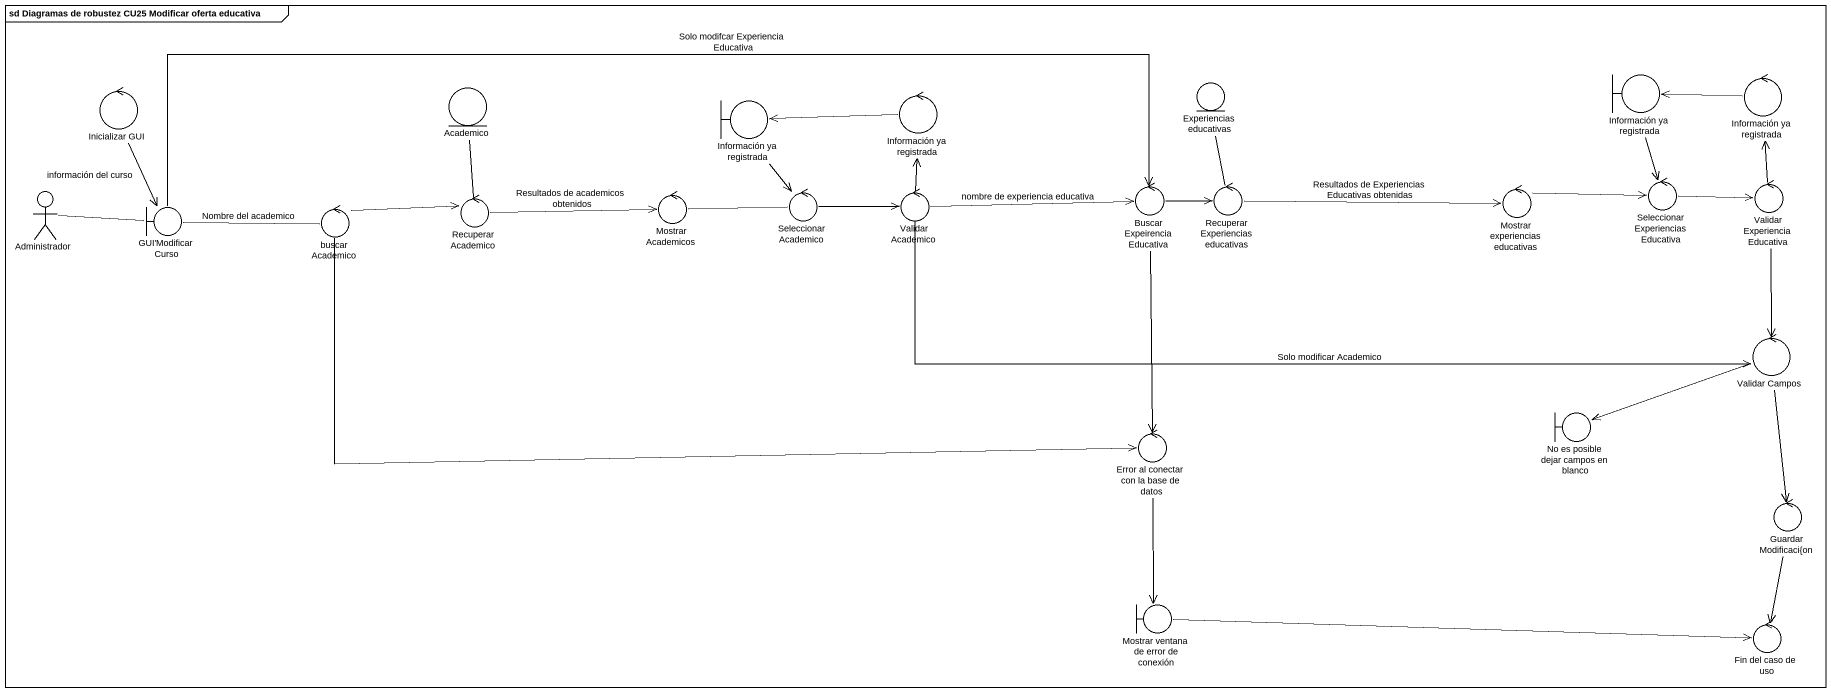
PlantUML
@startuml
mainframe sd Diagramas de robustez CU25 Modificar oferta educativa
entity "Experiencias educativas" as Experiencias_educativas
boundary "Información ya registrada" as Información_ya_registrada
control "Información ya registrada" as Información_ya_registrada_2
control "Inicializar GUI" as Inicializar_GUI
entity Academico
boundary "Información ya registrada" as Información_ya_registrada_3
control "Información ya registrada" as Información_ya_registrada_4
actor Administrador
control "Recuperar Academico" as Recuperar_Academico
control "Mostrar Academicos" as Mostrar_Academicos
control "Seleccionar Academico" as Seleccionar_Academico
control "Validar Academico" as Validar_Academico
control "Buscar Expeirencia Educativa" as Buscar_Expeirencia_Educativa
control "Recuperar Experiencias educativas" as Recuperar_Experiencias
control "Mostrar experiencias educativas" as Mostrar_experiencias
control "Seleccionar Experiencias Educativa" as Seleccionar_Experiencias
control "Validar Experiencia Educativa" as Validar_Experiencia
boundary "GUI'ModificarCurso" as GUI_ModificarCurso
control "buscar Academico" as buscar_Academico
control "Validar Campos" as Validar_Campos
boundary "No es posible dejar campos en blanco" as No_es_posible_dejar_campos
control "Error al conectar con la base de datos" as Error_al_conectar_con_la
control "Guardar Modificaci{on" as Guardar_Modificaci_on
boundary "Mostrar ventana de error de conexión" as Mostrar_ventana_de_error_de
control "Fin del caso de uso" as Fin_del_caso_de_uso
Información_ya_registrada --> Seleccionar_Experiencias
Información_ya_registrada_2 -left-> Información_ya_registrada
Inicializar_GUI --> GUI_ModificarCurso : información del curso
Información_ya_registrada_3 --> Seleccionar_Academico
Información_ya_registrada_4 -left-> Información_ya_registrada_3
Administrador -right- GUI_ModificarCurso
Recuperar_Academico -up- Academico
Recuperar_Academico -right-> Mostrar_Academicos : Resultados de academicos obtenidos
Mostrar_Academicos -right- Seleccionar_Academico
Seleccionar_Academico -right-> Validar_Academico
Validar_Academico -up-> Información_ya_registrada_4
Validar_Academico -right-> Buscar_Expeirencia_Educativa : nombre de experiencia educativa
Validar_Academico -right-> Validar_Campos : Solo modificar Academico
Buscar_Expeirencia_Educativa -right-> Recuperar_Experiencias
Buscar_Expeirencia_Educativa --> Error_al_conectar_con_la
Recuperar_Experiencias -up- Experiencias_educativas
Recuperar_Experiencias -right-> Mostrar_experiencias : Resultados de Experiencias Educativas obtenidas
Mostrar_experiencias -right-> Seleccionar_Experiencias
Seleccionar_Experiencias -right-> Validar_Experiencia
Validar_Experiencia -up-> Información_ya_registrada_2
Validar_Experiencia --> Validar_Campos
GUI_ModificarCurso -right-> Buscar_Expeirencia_Educativa : Solo modifcar Experiencia Educativa
GUI_ModificarCurso -right- buscar_Academico : Nombre del academico
buscar_Academico -right-> Recuperar_Academico
buscar_Academico -right-> Error_al_conectar_con_la
Validar_Campos -left-> No_es_posible_dejar_campos
Validar_Campos --> Guardar_Modificaci_on
Error_al_conectar_con_la --> Mostrar_ventana_de_error_de
Guardar_Modificaci_on --> Fin_del_caso_de_uso
Mostrar_ventana_de_error_de -right-> Fin_del_caso_de_uso
@enduml
